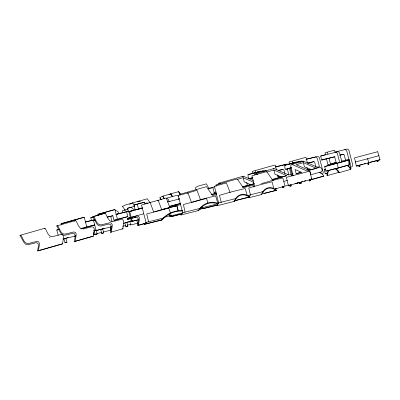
<?xml version="1.0" encoding="UTF-8"?>
<svg xmlns="http://www.w3.org/2000/svg" width="400" height="400" viewBox="0 0 400 400"><rect width="100%" height="100%" fill="white"/><g stroke="black" fill="none" stroke-linecap="round" stroke-linejoin="round"><path stroke-width="0.6" d="M139.645 200.995L147.245 198.775L150.01 202.46M37.77 250.915C37.485 248.84 40.265 242.54 36.12 242.675L28.09 244.68L25.87 244.345L24.07 242.635L20 235.345L44.97 228.225C47.09 230.87 47.97 237.085 52.535 236.61L61.205 234.445C65.715 234.485 62.195 241.49 62.74 243.795L37.77 250.915L62.74 243.795M38.625 250.705C38.075 248.4 41.6 241.395 37.085 241.355L28.415 243.52C23.85 244 22.975 237.78 20.855 235.135L20 235.345M74.525 241.51C74.235 239.43 77.02 233.135 72.875 233.27L64.845 235.275L62.625 234.935L60.825 233.23L56.755 225.94L75.7 220.545C77.815 223.19 78.695 229.405 83.26 228.93L91.93 226.765C96.445 226.805 92.92 233.81 93.47 236.115L74.525 241.51L93.47 236.115M75.38 241.295C74.83 238.99 78.355 231.985 73.84 231.945L65.17 234.11C60.605 234.59 59.73 228.375 57.61 225.725L56.755 225.94M110.61 232.26C110.32 230.185 113.1 223.885 108.96 224.02L100.93 226.025L98.71 225.69L96.91 223.98L92.84 216.69L105.205 213.18C107.325 215.83 108.2 222.045 112.765 221.565L121.435 219.4C125.95 219.44 122.425 226.445 122.975 228.75L110.61 232.26L111.465 232.05C110.915 229.745 114.44 222.74 109.925 222.7L101.255 224.865C96.69 225.345 95.81 219.125 93.695 216.48L92.84 216.69M145.71 223.23L137.76 225.475C137.47 223.395 140.25 217.1 136.11 217.235L127.465 219.395L127.2 218.38L143.665 213.855M138.61 225.265C138.065 222.96 141.585 215.955 137.075 215.915L127.2 218.38M218.705 202.835L216.965 205.735L234.58 201.315L236.09 198.695A26.14 14.195 76 0 1 248.32 196.39L249.365 197.08L234.625 200.76M154.59 211.82L162.56 209.385L176.905 205.8L178.23 210.74L178.49 210.67L178.195 210.75L176.83 205.82M262.855 191.655L250.465 194.765L248.815 197.775L261.72 194.53L263.19 191.92A25.305 13.745 76 0 1 273.715 188.905L276.25 190.37L276.76 190.22L273.705 188.41A25.83 14.03 76 0 0 262.96 191.485L261.21 194.68L261.72 194.53M182.785 212.7L180.88 214.98L198.685 210.51L201.125 207.625A50.535 27.445 76 0 1 216.17 203.31L218.27 203.925M328.295 170.525L327.29 172.785L327.045 175.7L327.655 175.55L327.9 172.635L328.905 170.37L334.82 168.675M273.84 188.605L272.055 181.775L259.885 184.785L248.775 187.995L250.445 194.815M247.145 195.31L245.18 188.485L230.835 192.035L219.45 195.325L221.23 202.205M162.67 209.41L180.69 204.56M235.69 198.515L235.47 198.65M181.845 211.075A80.275 43.6 76 0 0 163.365 218.54L162.105 219.865L144.125 224.39L146.13 222.285L145.945 222.465L163.13 218.105M161.22 220.12L163.16 218.075A80.8 43.885 76 0 1 169.56 213.37L174.25 211.475L179.205 210.605A80.8 43.885 76 0 1 182.8 210.615M122.49 206.355L125.245 210.44M116.365 214.425L116.275 214.47A1.88 1.02 76 0 0 116.155 214.57M169.02 194.735L170.74 193.875L178.555 191.645L180.36 194.315M122.465 206.365L125.675 204.925L132.63 202.94L134.565 205.435M132.65 202.9L139.575 200.91M129.51 204.315L132.675 202.89M137.63 201.855L139.185 201.15M170.435 212.965L168.795 208.13L146.7 213.93L148.635 221.795M65.81 238.29L66.965 242.265L64.99 242.785L63.925 238.79L64.25 238.69M65.92 238.27L63.945 238.785M252.605 177.795C249.01 180.005 247.645 177.995 248.125 174.615L256.435 172.235M102.675 233.15L101.72 233.38L103.67 232.875L102.675 228.86L100.79 229.36M64.965 242.785L66.965 242.265M291.665 167.81C287.17 168.31 284.135 171.98 284.88 165.21L290.78 163.52M125.77 222.615L124.84 222.845L125.86 226.845L127.855 226.325L126.815 222.325L126.275 222.48M94.095 230.525L95.135 234.525L97.13 234.005L96.09 230.005L94.205 230.505M101.72 233.38L100.68 229.38M103.67 232.875L102.765 233.09M336.34 163.285L334.66 156.84L321.69 160.055L320.65 156.06L325.64 154.62M285.605 169.305L290.675 167.845M125.88 226.84L127.855 226.325M136.765 220.135L137.805 224.13L138.13 224.035M321.69 160.055L326.68 158.62M327.395 173.34L325.28 173.845L324.24 169.845L325.725 169.415M325.28 173.845L327.005 173.39M349.795 167.365L350.965 167.06L350.545 167.16M377.81 160.365L377.055 160.57M274.94 165.025L252.325 171.395L252.74 173.425M305.665 157.345L289.03 162.01L289.495 164.015M334.33 150.195L325.115 152.76L325.41 154.81M248.945 178.68L252.15 177.76M207.87 202.965L206.565 198.43L183.455 204.52L185.015 212.145M377.655 151.71L354.475 157.905L355.475 161.985M221.15 202.225L220.895 202.29M355.405 162L356.37 166.095L380 159.78L377.71 151.715M326.775 173.455L327.095 173.385M61.385 224.945L61.07 223.74L84.24 217.225L86.75 226.875L80.93 228.54M84.24 217.225L61.07 223.74M98.14 215.54L97.825 214.335L114.965 209.545L117.475 219.195L113.885 220.225M97.825 214.335L114.965 209.545M93.695 216.48L105.205 213.18M142.565 208.065L135.165 209.91L133.91 205.085L144.47 202.185L144.945 203.995M133.91 205.085L144.47 202.185M91.535 220.705L90.75 217.69L93.12 217.01M128.29 211.3L127.505 208.285L134.585 206.255M149.47 202.675L141.52 205.055L146.01 222.415M149.705 202.61L158.21 200.275L161.725 209.755M165.565 198.065L157.61 200.55M257.62 171.895L259.4 171.385M125.275 209.91L122.195 210.815L122.605 212.815M254.47 172.925L258.05 171.895M259.24 171.555L261.03 171.04M165.945 198.36L176.005 195.57A3.505 2.94 74 0 1 178.585 196.305M217.95 184.475A2.065 1.735 74 0 1 219.145 183.11L243.265 176.2L253.245 180.555M58.18 235.3L56.805 230.025L59.16 229.35M178.42 195.505L187.925 192.885L191.575 202.68M291.96 163.18L293.73 162.67M290.02 163.86L292.38 163.185M293.56 162.845L297.095 161.83M254.705 175.07A2.065 1.735 74 0 1 255.9 173.705L273.99 168.52L288.965 175.055A2.86 2.4 74 0 1 289.935 174.73L290.28 174.735A2.86 2.4 74 0 1 292.13 175.89M237.125 179.42L243.125 177.7L253.83 182.37M111.485 226.755L96.155 230.58L93.56 220.615L94.725 220.28M116.95 214.255L118.115 213.925M107.12 217.23L112.815 215.73L114.07 220.55L127.845 216.605L126.59 211.78L128.745 211.165L131.34 221.13L123.17 223.47M293.17 175.89L290.82 166.875A2.065 1.735 74 0 1 291.985 164.455L303.495 161.16L318.47 167.695A2.785 2.34 74 0 1 322.09 169.525A2.065 1.735 74 0 1 320.93 171.945L310.615 174.84M266.665 172.08L273.85 170.02L286.805 175.675L273.035 179.62L271.91 179.13M131.17 217.23L129.645 211.37L135.975 209.555M138.85 208.73L140.58 208.235M135.165 209.91L137.565 209.225M138.765 208.88L142.36 207.85M303.36 162.66L304.445 166.83L310.925 169.655L316.315 168.31L303.36 162.66L296.165 164.72L309.12 170.375M179.47 198.56L178.665 198.81A1.88 1.02 76 0 0 178.295 199.39M251.455 178.085L252.53 177.775M288.21 168.675L291.485 167.775M80.915 228.93L94.72 224.975M169.255 206.37L180.48 203.39M169.245 206.61L180.47 203.61M211.595 194.68L216.325 193.325M127.465 219.395L132.79 217.87M133.97 217.53L135.745 217.02M242.165 186.945L250.455 184.68M242.14 187.05L254.49 183.51M243.48 186.965L246.48 186.105M247.68 185.76L253.68 184.04M62.93 238.975L64.105 238.64M66.46 237.965L68.225 237.46M272.35 179.42L282.375 176.7M93.555 230.83L95.91 230.155M307.27 169.775L309.065 169.26M96.155 230.58L100.24 229.41M102.575 228.74L104.325 228.24M261.345 183.62L272.795 180.34M296.18 173.685L301.57 172.335L295.095 169.51L296.18 173.685L301.36 172.2M138.04 223.12L130.69 224.965L129.78 221.475L130.055 221.4M332.805 163.425L335.205 162.74M335.93 162.625L330.535 164.17L328.975 158.18M309.72 170.2L318.47 167.695M131.475 218.4L132.24 221.33L136.27 220.18M324.665 166.565L348.295 160.25L349.485 164.82L338.25 168.04L325.855 171.135L324.665 166.565L348.295 160.25M93.48 232.63L93.935 234.375L94.21 234.295M130.69 224.965L130.965 224.89M283.905 181.4L287.405 180.395M355.305 162.025L378.94 155.71M148.465 221.835L148.295 221.88M163.515 217.525L171.845 215.135M325.855 171.135L328.81 170.285M137.76 225.475L144.855 223.445M200.72 207.645L202.505 207.135M144.125 224.39L162.105 219.865M168.9 215.805A80.275 43.6 76 0 1 169.95 216.02L171.67 216.495L181.99 213.885M200.37 209.005L199.82 209.165L201.21 208.795L200.95 207.8L200.4 207.955L200.66 208.955L201.21 208.795M247.69 195.69L250.63 194.845M180.88 214.98L181.585 214.775M217.84 203.795L200.74 208.065L202.575 208.765L217.43 205.025M198.685 210.51L197.975 210.71L200.92 207.16A51.06 27.73 76 0 1 216.12 202.805L218.245 203.42M282.28 186.68L283.665 186.315L283.925 187.315L282.54 187.68L282.28 186.68L282.82 186.525M275.07 188.42A9.435 7.92 74 0 1 275.365 188.85L289.045 184.96M216.965 205.735L217.485 205.585M290.505 184.98L291.045 184.825L291.305 185.825L290.77 185.98L290.505 184.98L289.665 185.19L289.925 186.19L291.305 185.825M295.225 183.14A8.25 6.925 74 0 0 295.195 183.66L298.65 182.67M356.37 166.095L362.875 164.23M364.055 163.895L365.83 163.385M296.61 183.285L298.915 182.625M301.215 181.97L302.94 181.475M304.095 181.145L305.82 180.65M234.58 201.315L234.06 201.465L235.86 198.26A26.665 14.48 76 0 1 246.78 195.13L249.37 196.59M300.38 182.515L300.92 182.36L301.18 183.36L300.64 183.515L300.38 182.515L299.54 182.725L299.8 183.725L301.18 183.36M309.995 179.76L310.535 179.605L310.795 180.605L309.415 180.97L309.155 179.97L309.995 179.76L310.255 180.76M282.54 187.68L283.925 187.315M311.64 179.315L288.56 185.485M311.155 179.175A9.435 7.92 74 0 1 311.45 179.605L323.805 176.095A8.25 6.925 74 0 0 319.245 172.365M311.45 179.605L323.805 176.095M248.815 197.775L249.325 197.625M262.825 192.765L263.85 193.465L276.76 190.22M289.925 186.19L290.465 186.035M327.045 175.7L338.89 172.33L338.28 172.48L338.265 171.97M299.8 183.725L300.34 183.57M309.415 180.97L310.795 180.605M338.83 172.76L350.675 169.385L349.035 166.945L347.045 165.425L335.81 168.645L337.8 170.165L339.44 172.605L338.83 172.76L337.165 170.38L335.2 168.8M111.37 226.695L111.045 226.79L111.305 226.735M367.81 158.9L367.535 158.975M367.755 163.21L368.605 162.99M376.835 160.61L376.915 160.605M350.22 168.315L351.225 168.06L350.09 168.36M138.22 219.77L136.785 220.13M359 165.39C357.57 165.78 360.37 165.065 359.455 165.275M171.115 215.805L169.655 216.17L170.96 215.815M327.41 174.35L326.955 174.48L327.36 174.385M368.34 163.79L367.88 163.92L368.44 163.78M368.595 163.74L369.065 163.61L368.65 163.71M75.505 235.9L74.405 236.18M368.45 164.095C366.59 164.6 370.255 163.62 368.39 164.13M96.18 234.235L97.13 234.005M96.085 234.295L95.135 234.525M305.96 159.32L317.305 156.485A2.065 1.735 74 0 1 319.505 158.065L323.1 171.85A2.065 1.735 74 0 1 322.355 174.095M275.235 167L286.58 164.165A2.065 1.735 74 0 1 287.92 164.455M306.46 159.27L315.145 157.105A2.065 1.735 74 0 1 317.35 158.685L319.43 166.675L316.625 167.375M334.87 152.105L346.81 149.125A2.065 1.735 74 0 1 349.015 150.7L352.605 164.49A2.065 1.735 74 0 1 351.445 166.91M275.735 166.95L284.42 164.785A2.065 1.735 74 0 1 285.765 165.07M237.03 178.995L215.995 184.905L216.16 186.355M266.535 171.63L251.95 175.755L254.74 186.7M70.975 220.905L74.34 220.065L74.655 221.27M44.115 228.435L44.97 228.225M74.845 220.755L75.7 220.545M144.945 203.34L145.955 203.09A3.505 2.94 74 0 1 148.07 203.465M278.605 170.415L282.735 169.385M308.15 163.03L314.05 161.555M340.02 155.075L343.56 154.195M278.46 170.53L282.935 169.41A1.035 0.865 74 0 1 284.04 170.2L284.905 173.53M339.67 155.245L343.17 154.37A1.035 0.865 74 0 1 344.27 155.16L345.57 160.15M127.505 208.285L130.025 207.655A3.505 2.94 74 0 1 133.025 208.83L133.495 210.64M335.005 156.675L326.45 158.81L328.295 165.885M90.75 217.69L93.27 217.06M208.84 188.27L214.885 186.76M208.06 188.85L212.95 187.73L214.615 194.03M128.055 209.29L124.705 210.185M85.64 221.935L94.48 219.725M115.775 214.4L128.745 211.165M85.495 222.05L94.71 219.75M116.22 214.37L128.88 211.175M129.645 211.37L142.615 208.13M167.355 201.97L179.345 198.995M107.055 217.165L112.815 215.73M93.56 220.615L95.33 220.175M128.445 211.9L129.61 211.65M130.69 211.34L132.37 210.92M56.805 230.025L59.165 229.435M213.875 192.63L216.285 192.03M280.67 176.36L278.34 176.94L277.87 175.145M287.585 174.635L288.705 174.355L287.22 168.645M307.94 169.54L310.23 168.97M341.35 161.205L348.94 159.31M328.01 164.8L336.565 162.665M291.925 174.05L293.05 173.77M211.61 194.37L216.335 193.19M308.29 170.235L311.285 169.485M253.685 183.95L250.69 184.7L244.215 181.875L243.125 177.7M286.205 175.825L281.415 177.02L274.94 174.195L273.85 170.02M216.675 194.36L212.745 195.4M272.885 180.32L282.805 177.905L284.915 185.77M309.52 171.175L286.39 177.365L288.31 185.335M86.75 226.875L94.815 224.86M117.475 219.195L127.845 216.605M348.855 163.59L349.98 163.31M347.535 165.305L349.485 164.82M130.77 220.69L132.45 220.27M129.78 221.475L132.14 220.89M126.625 222.305L131.34 221.13M132.24 221.33L138.725 219.715M369.965 162.285L376.46 160.665M377.64 160.37L380 159.78M62.94 239.105L75.32 236.015M122.77 226.285L126.03 225.48M127.21 225.185L130.75 224.305M350.065 169.54L350.675 169.385M295.195 183.66L296.035 183.45M218.54 202.875L235.635 198.61M275.365 188.85L276.21 188.64A8.25 6.925 74 0 0 275.93 188.195M217.8 203.29L215.62 195.84L201.33 199.4L192.365 202.175M93.935 234.375L95.385 234M96.88 233.64L101.875 232.38M103.365 232.02L111.03 230.105L110.275 227.195M182.615 212.745L199.715 208.475M170.1 216.065L183.07 212.825M234.56 200.755L248.71 197.225M171.67 216.495L181.695 213.99M202.575 208.765L217.315 205.085M263.85 193.465L276.25 190.37M122.12 228.965L122.975 228.75M325.16 169.64L324.24 169.845M138.265 224.025L137.83 224.13M289.425 164.035L301.375 161.05A2.065 1.735 74 0 1 303.09 161.685M252.65 173.445L264.62 170.46A2.065 1.735 74 0 1 266.335 171.095M320.65 156.06L337.46 151.805A2.065 1.735 74 0 1 339.66 153.38L341.745 161.375M284.565 165.305L299.215 161.67A2.065 1.735 74 0 1 300.935 162.305M247.81 174.715L262.46 171.075A2.065 1.735 74 0 1 264.18 171.715M168.92 214.735L170.68 214.85M291.985 164.455L306.96 170.99A2.785 2.34 74 0 1 310.58 172.825A2.065 1.735 74 0 1 310.335 174.575M255.9 173.705L257.565 174.43M219.145 183.11L220.81 183.84M172.37 196.605L170.57 193.93L162.75 196.16L159.93 197.58L161.15 199.83L159.85 197.77M49.275 236.98L49.985 237.435M139.665 201.05L140.38 202.025M266.855 171.755L272.64 180.195M237.35 179.12L243.275 187.67L253.195 185.24L253.855 187.18M212.465 195.32L206.38 186.665L179.09 194.565M170.71 194L172.325 196.595M170.895 193.95L172.51 196.52M162.91 196.235L164.525 198.805M162.725 196.315L164.015 198.37M209.02 188.775L206.385 183.825L197.325 186.355L195.37 187.925L196.2 189.68M230.17 192.71L226.425 182.9L214.41 186.31L218.6 202.805M200.425 199.53L196.96 190.28L187.325 193.16M166.34 198.08L169.745 207.385M150.245 202.695L153.67 212.065M367.705 158.93L368.765 163M349.055 159.39L350.045 163.19M348.58 164.815L349.285 167.525A2.065 1.735 74 0 0 350.445 165.11L346.855 151.32A2.065 1.735 74 0 0 344.65 149.74M339.69 162.395L337.505 154A2.065 1.735 74 0 0 335.3 152.42M334.66 150.32L335.125 152.12M337.06 163.47L338.25 168.04M327.465 152.385L327.935 154.18M315.92 166.96L314.765 162.52A1.035 0.865 74 0 0 313.665 161.73L307.505 163.27L305.995 157.475M309.775 171.325L311.79 179.065M306.915 167.405L307.535 169.79M300.665 182.07L300.925 183.07M299.285 182.435L299.545 183.435M292.22 161.42L292.69 163.22M290.365 168.055L292.375 175.76M289.405 168.14L291.28 175.335M283.125 186.47L283.385 187.47M275.27 165.155L276.48 169.805M277.405 174.765L278.185 177.745M255.465 170.83L255.935 172.625M246.68 182.445L247.46 185.425M178.27 195.755L182.685 212.69M175.145 205.135L175.445 206.28M137.275 204.245L138.535 209.07M118.7 213.755L118.225 211.945A3.505 2.94 74 0 0 115.23 210.77M110.66 216.345L112.03 221.62M110.395 226.535L111.005 228.865M101.195 213.495L101.505 214.7M302.58 161.825A2.065 1.735 74 0 1 303.495 161.16M311.385 178.115A8.25 6.925 74 0 1 312.295 179.395M320.94 172.47A2.065 1.735 74 0 1 320.975 173.525M273.215 169A2.065 1.735 74 0 1 273.99 168.52M272.19 179.92A2.86 2.4 74 0 1 273.515 180.495M242.49 176.68A2.065 1.735 74 0 1 243.265 176.2M166.1 198.49A3.505 2.94 74 0 1 168.565 199.74L169.04 201.55L169.47 201.425A2.315 1.26 76 0 1 169.76 201.405M358.82 166.51L359.99 166.21L358.82 166.51M376.925 161.655L378.1 161.355L376.925 161.655M180.32 194.285L178.695 191.715L180.305 194.285"/></g></svg>
